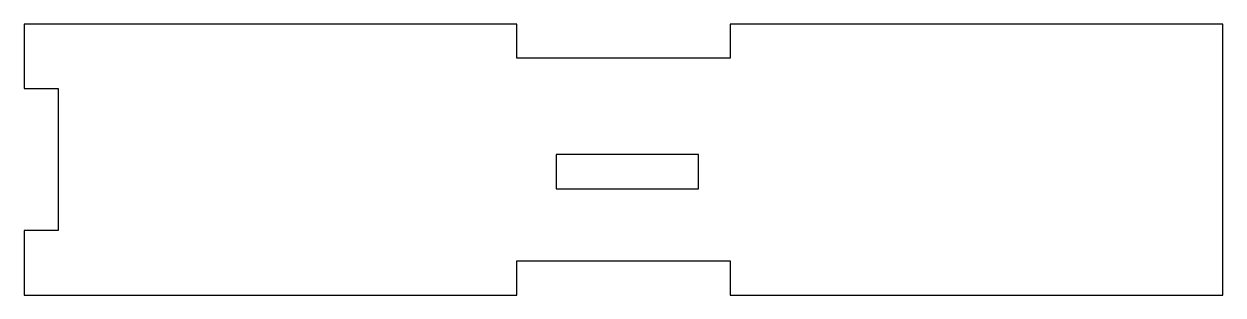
# Model space of a CAD drawing. Header units: millimetres. Extents: x 3020 to 3127, y 1677 to 1701.
import ezdxf

# ---------------------------------------------------------------- set-up
doc = ezdxf.new("R2010")
doc.units = ezdxf.units.MM

msp = doc.modelspace()

# ---------------------------------------------------------------- linework, layer by layer
at = {"color": 254, "true_color": 0xcad1ee, "extrusion": (0, 0, -1)}
for p, q in [((3020.11, 1701.42, 254.89), (3020.11, 1695.67, 254.89)), ((3064.16, 1701.42, 254.89), (3020.11, 1701.42, 254.89)), ((3064.16, 1698.37, 254.89), (3064.16, 1701.42, 254.89)), ((3083.21, 1701.42, 254.89), (3083.21, 1698.37, 254.89)), ((3127.27, 1701.42, 254.89), (3083.21, 1701.42, 254.89)), ((3127.27, 1677.21, 254.89), (3127.27, 1701.42, 254.89)), ((3083.21, 1698.37, 254.89), (3064.16, 1698.37, 254.89)), ((3020.11, 1695.67, 254.89), (3023.15, 1695.67, 254.89)), ((3023.15, 1695.67, 254.89), (3023.15, 1682.97, 254.89)), ((3080.38, 1689.75, 254.89), (3067.68, 1689.75, 254.89)), ((3067.68, 1689.75, 254.89), (3067.68, 1686.7, 254.89)), ((3080.38, 1686.7, 254.89), (3080.38, 1689.75, 254.89)), ((3067.68, 1686.7, 254.89), (3080.38, 1686.7, 254.89)), ((3020.11, 1682.97, 254.89), (3020.11, 1677.21, 254.89)), ((3023.15, 1682.97, 254.89), (3020.11, 1682.97, 254.89)), ((3064.16, 1680.26, 254.89), (3083.21, 1680.26, 254.89)), ((3064.16, 1677.21, 254.89), (3064.16, 1680.26, 254.89)), ((3083.21, 1680.26, 254.89), (3083.21, 1677.21, 254.89)), ((3020.11, 1677.21, 254.89), (3064.16, 1677.21, 254.89)), ((3083.21, 1677.21, 254.89), (3127.27, 1677.21, 254.89))]:
    msp.add_line(p, q, dxfattribs=at)

doc.saveas('drawing.dxf')
